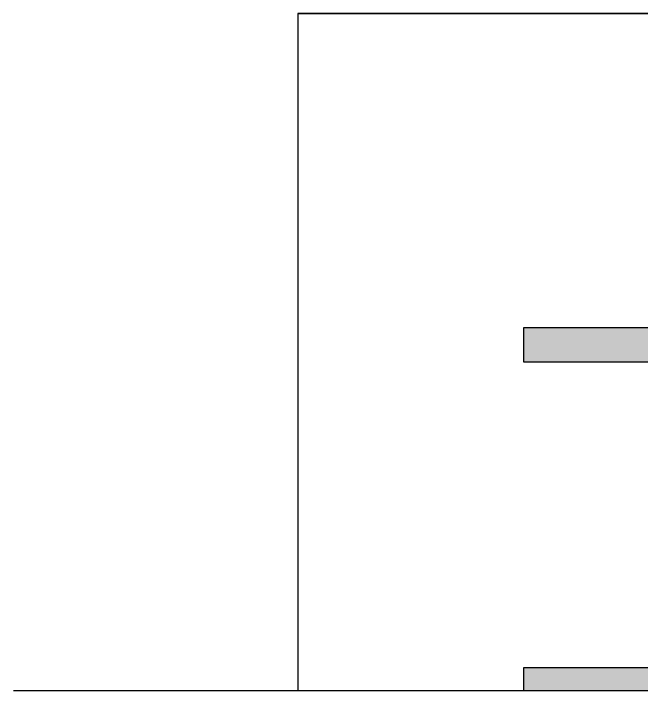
# Model space of a CAD drawing. Header units: centimetres. Extents: x -3096 to 17897, y -3131 to 15798.
# Drawn here: x 1753 to 2309, y 912 to 1512 of the extents above; entities that cross this region are included whole.
import ezdxf

# ---------------------------------------------------------------- set-up
doc = ezdxf.new("R2010")
doc.units = ezdxf.units.CM
doc.layers.add('piu', color=6, linetype='Continuous')
doc.layers.add('Riempimenti', color=4, linetype='Continuous')

msp = doc.modelspace()

# ---------------------------------------------------------------- hatches: boundary and pattern name
at = {"layer": 'Riempimenti', "transparency": 33554462}
h = msp.add_hatch(color=256, dxfattribs=at)
h.dxf.hatch_style = 1
h.paths.add_polyline_path([(2797.92, 1233.81), (2354.42, 1233.81), (2204.42, 1233.81), (2204.42, 1203.81), (2797.92, 1203.81)])
h.paths.add_polyline_path([(3804.42, 1233.81), (3151.92, 1233.81), (3151.92, 1203.81), (3804.42, 1203.81)])
h.paths.add_polyline_path([(3804.42, 932.39), (3654.42, 932.39), (2354.42, 932.39), (2204.42, 932.39), (2204.42, 912.39), (3804.42, 912.39)])

# ---------------------------------------------------------------- linework, layer by layer
for p, q in [((2354.42, 1233.81), (2204.42, 1233.81)), ((2204.42, 1233.81), (2204.42, 1203.81)), ((2204.42, 1203.81), (2797.92, 1203.81)), ((2354.42, 932.39), (2204.42, 932.39)), ((2204.42, 932.39), (2204.42, 912.39)), ((1752.53, 912.39), (4212.75, 912.39))]:
    msp.add_line(p, q)
at = {"layer": 'piu'}
for p, q in [((2004.42, 1512.39), (4004.42, 1512.39)), ((2985.19, 1512.39), (2004.42, 1512.39)), ((2004.42, 1512.39), (2004.42, 912.39))]:
    msp.add_line(p, q, dxfattribs=at)

doc.saveas('drawing.dxf')
